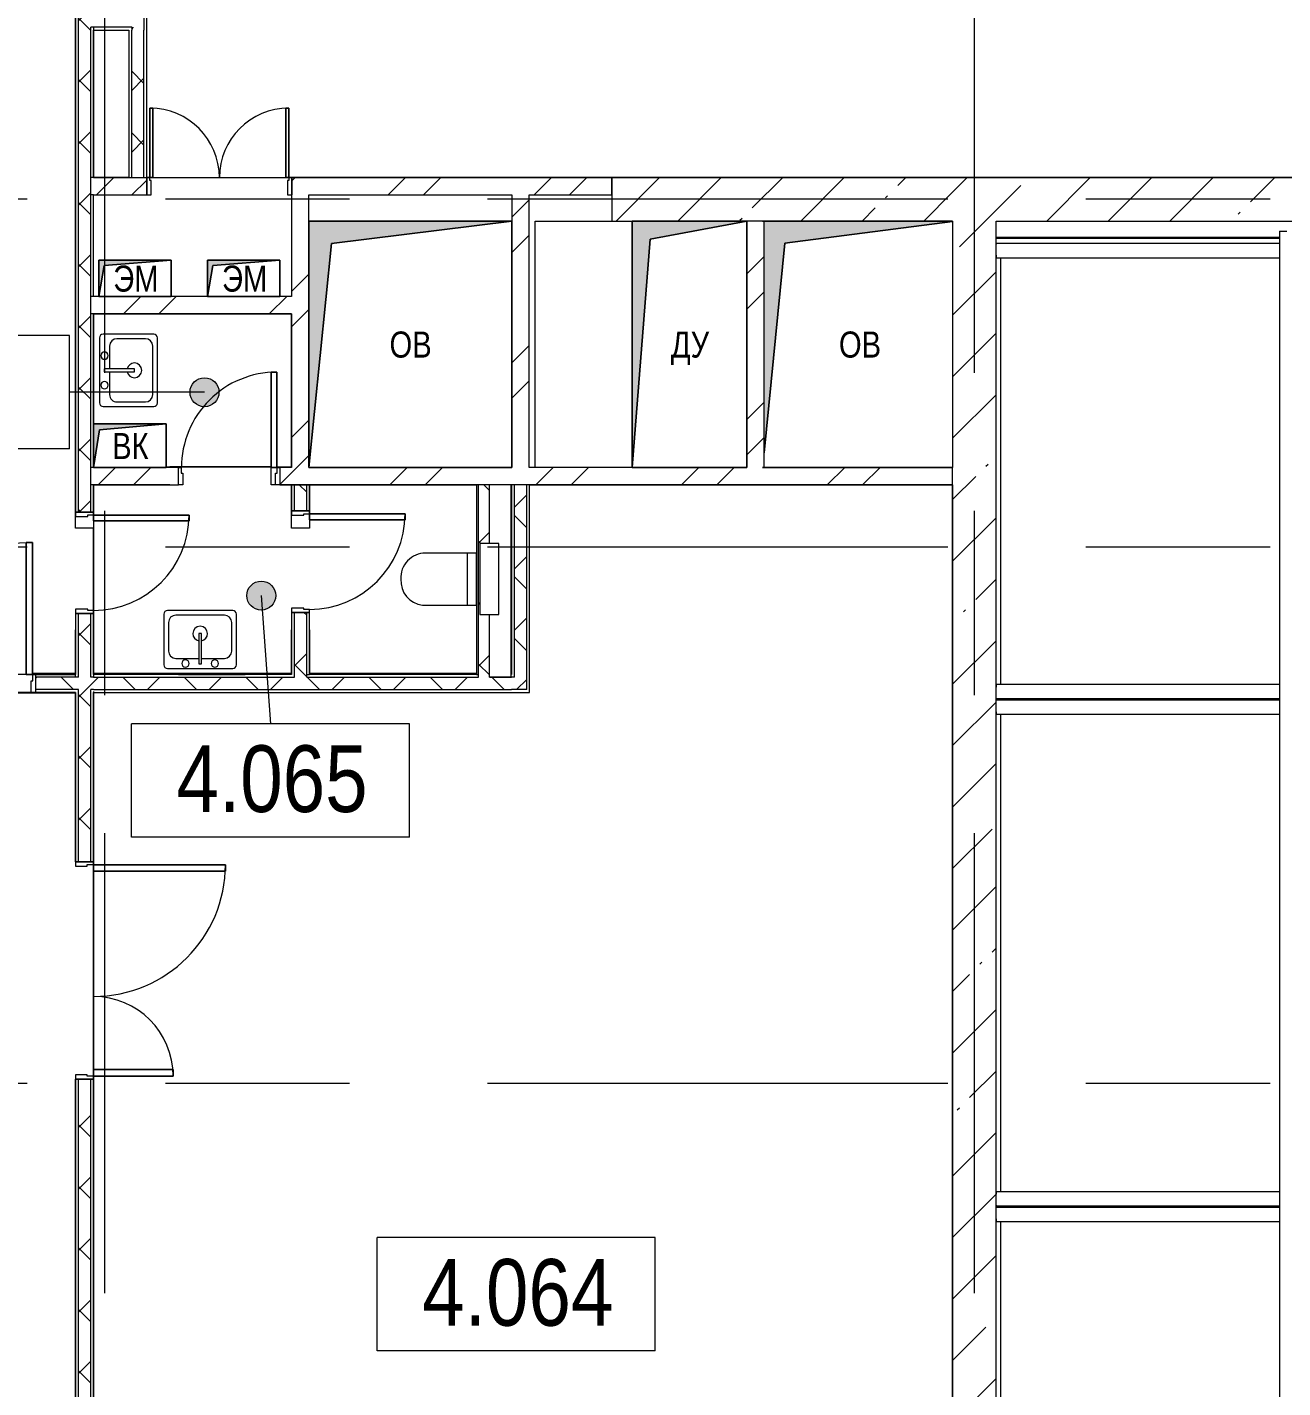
# Model space of a CAD drawing. Header units: millimetres. Extents: x 48966 to 294585, y -43515 to 30344.
# Drawn here: x 65399 to 74059, y 317 to 9705 of the extents above; entities that cross this region are included whole.
import ezdxf

# ---------------------------------------------------------------- set-up
doc = ezdxf.new("R2010")
doc.units = ezdxf.units.MM
doc.linetypes.add('Осевые', pattern=[6350, 1270, -952.5, 3175, -952.5])
for name, color, linetype, lineweight in [('Двери', 7, 'Continuous', 9), ('Каркас несущий', 7, 'Continuous', 9), ('Каркас_Импост', 7, 'Continuous', 9), ('Марки помещений', 7, 'Continuous', 9), ('Обобщенные модели', 7, 'Continuous', 9), ('Общие ребра', 7, 'Continuous', 9), ('Ограждение', 7, 'Continuous', 9), ('Оси-2', 7, 'Осевые', 9), ('Панель', 7, 'Continuous', 9), ('Перекрытия', 7, 'Continuous', 9), ('Поручни', 7, 'Continuous', 9), ('Сантехнические приборы', 7, 'Continuous', 9), ('Стены-1', 7, 'Continuous', 18), ('Типовые аннотации', 7, 'Continuous', 9), ('Штриховка разреза-1', 7, 'Continuous', 9), ('Элементы узлов', 7, 'Continuous', 9)]:
    doc.layers.add(name, color=color, linetype=linetype, lineweight=lineweight)
doc.layers.add('Обобщенные модели-2', color=7, linetype='Continuous', lineweight=9, true_color=0xffbc79)
doc.styles.add('Arial', font='Arial.ttf', dxfattribs={"width": 0.8, "height": 180})
doc.styles.add('Arial Narrow_1', font='Arial Narrow.ttf', dxfattribs={"height": 460})
pattern_1 = [(45, (0, 0), (-212.132, 212.132), []), (135, (0, 0), (-212.132, -212.132), [])]
pattern_2 = [(45, (0, 0), (-502.894, 502.894), []), (45, (0, 762), (-502.894, 502.894), [])]
pattern_3 = [(45, (0, 0), (-424.264, 424.264), [600, -100, 20, -100]), (45, (0, 424), (-424.264, 424.264), [])]

# ---------------------------------------------------------------- blocks, each defined once
blk = doc.blocks.new('Уголки стальные горячекатанные равнополочные ГОСТ 8509-93 - L100x8-568946-План 4-го этажа на отм_ _8_400')
at = {"layer": 'Каркас несущий'}
for p, q in [((72081.6, 8112.1), (72081.6, 8212.1)), ((74037.1, 8212.1), (72081.6, 8212.1)), ((72081.6, 8211), (72081.6, 8208.1)), ((72081.6, 8132.1), (72081.6, 8120.1)), ((72081.6, 8119), (72081.6, 8116.1)), ((74037.1, 8112.1), (72081.6, 8112.1))]:
    blk.add_line(p, q, dxfattribs=at)
blk = doc.blocks.new('Уголки стальные горячекатанные равнополочные ГОСТ 8509-93 - L100x8-568910-План 4-го этажа на отм_ _8_400')
at = {"layer": 'Каркас несущий'}
for p, q in [((72081.6, 5072.1), (72081.6, 5172.1)), ((72081.6, 5172.1), (74037.1, 5172.1)), ((72081.6, 5168.1), (72081.6, 5165.3)), ((72081.6, 5164.1), (72081.6, 5152.1)), ((72081.6, 5076.1), (72081.6, 5073.3)), ((72081.6, 5072.1), (74037.1, 5072.1))]:
    blk.add_line(p, q, dxfattribs=at)
blk = doc.blocks.new('Ограждение - Ограждение-571064-План 4-го этажа на отм_ _8_400')
at = {"layer": 'Поручни'}
for q in [(74087.1, 8297.1), (74037.1, -15662.9)]:
    blk.add_line((74037.1, 8297.1), q, dxfattribs=at)
blk = doc.blocks.new('Дверь - Полуторная_001 - ДВ20_21-15-6256128-План 4-го этажа на отм_ _8_400')
at = {"layer": 'Двери'}
for p, q in [((-729, -62.5), (-684, -62.5)), ((-729, -971.5), (-729, -62.5)), ((-684, -62.5), (-684, -971.5)), ((729, -62.5), (684, -62.5)), ((684, -62.5), (684, -611.5)), ((729, -611.5), (729, -62.5)), ((684, -611.5), (729, -611.5)), ((-684, -971.5), (-729, -971.5))]:
    blk.add_line(p, q, dxfattribs=at)
for centre, radius, start, end in [((-729, -62.5), 909, 270, 0), ((729, -62.5), 549, 180, 270)]:
    blk.add_arc(centre, radius, start, end, dxfattribs=at)
at = {"layer": 'Каркас_Импост'}
for p, q in [((-750, 62.5), (-720, 62.5)), ((-750, -62.5), (-750, 62.5)), ((-720, 62.5), (-720, -17.5)), ((720, 62.5), (750, 62.5)), ((720, -17.5), (720, 62.5)), ((750, 62.5), (750, -62.5)), ((-730, -62.5), (-750, -62.5)), ((-730, -17.5), (-730, -62.5)), ((-720, -17.5), (-730, -17.5)), ((730, -17.5), (720, -17.5)), ((730, -62.5), (730, -17.5)), ((750, -62.5), (730, -62.5))]:
    blk.add_line(p, q, dxfattribs=at)
at = {"layer": 'Панель'}
for p, q in [((-684, -62.5), (-729, -62.5)), ((-729, -62.5), (-729, -971.5)), ((-684, -971.5), (-684, -62.5)), ((684, -62.5), (729, -62.5)), ((684, -611.5), (684, -62.5)), ((729, -62.5), (729, -611.5)), ((729, -611.5), (684, -611.5)), ((-729, -971.5), (-684, -971.5))]:
    blk.add_line(p, q, dxfattribs=at)
blk = doc.blocks.new('Дверь - Полуторная_001 - ДВ3_21-15-6256085-План 4-го этажа на отм_ _8_400')
at = {"layer": 'Двери'}
for p, q in [((-684, 971.5), (-729, 971.5)), ((-729, 971.5), (-729, 62.5)), ((-684, 62.5), (-684, 971.5)), ((684, 62.5), (684, 611.5)), ((684, 611.5), (729, 611.5)), ((729, 611.5), (729, 62.5)), ((-729, 62.5), (-684, 62.5)), ((729, 62.5), (684, 62.5))]:
    blk.add_line(p, q, dxfattribs=at)
for centre, radius, start, end in [((-729, 62.5), 909, 360, 90), ((729, 62.5), 549, 90, 180)]:
    blk.add_arc(centre, radius, start, end, dxfattribs=at)
at = {"layer": 'Каркас_Импост'}
for p, q in [((-730, 62.5), (-750, 62.5)), ((-750, 62.5), (-750, -62.5)), ((-730, 17.5), (-730, 62.5)), ((-720, 17.5), (-730, 17.5)), ((-720, -62.5), (-720, 17.5)), ((730, 17.5), (720, 17.5)), ((720, 17.5), (720, -62.5)), ((750, 62.5), (730, 62.5)), ((730, 62.5), (730, 17.5)), ((750, -62.5), (750, 62.5)), ((-750, -62.5), (-720, -62.5)), ((720, -62.5), (750, -62.5))]:
    blk.add_line(p, q, dxfattribs=at)
at = {"layer": 'Панель'}
for p, q in [((-729, 971.5), (-684, 971.5)), ((-729, 62.5), (-729, 971.5)), ((-684, 971.5), (-684, 62.5)), ((684, 611.5), (684, 62.5)), ((729, 611.5), (684, 611.5)), ((729, 62.5), (729, 611.5)), ((-684, 62.5), (-729, 62.5)), ((684, 62.5), (729, 62.5))]:
    blk.add_line(p, q, dxfattribs=at)
blk = doc.blocks.new('Дверь - Двупольная_без ручек - ДТ1 21-10-6241480-План 4-го этажа на отм_ _8_400')
at = {"layer": 'Двери'}
for p, q in [((-459, 539), (-479, 539)), ((-479, 539), (-479, 60)), ((-459, 60), (-459, 539)), ((459, 60), (459, 539)), ((459, 539), (479, 539)), ((479, 539), (479, 60)), ((-479, 60), (-459, 60)), ((479, 60), (459, 60))]:
    blk.add_line(p, q, dxfattribs=at)
for centre, start, end in [((-479, 60), 360, 90), ((479, 60), 90, 180)]:
    blk.add_arc(centre, 479, start, end, dxfattribs=at)
at = {"layer": 'Каркас_Импост'}
for p, q in [((-480, 60), (-500, 60)), ((-500, 60), (-500, -60)), ((-480, 40), (-480, 60)), ((-470, 40), (-480, 40)), ((-470, -60), (-470, 40)), ((480, 40), (470, 40)), ((470, 40), (470, -60)), ((500, 60), (480, 60)), ((480, 60), (480, 40)), ((500, -60), (500, 60)), ((-500, -60), (-470, -60)), ((470, -60), (500, -60))]:
    blk.add_line(p, q, dxfattribs=at)
at = {"layer": 'Панель'}
for p, q in [((-479, 539), (-459, 539)), ((-479, 60), (-479, 539)), ((-459, 539), (-459, 60)), ((459, 539), (459, 60)), ((479, 539), (459, 539)), ((479, 60), (479, 539)), ((-459, 60), (-479, 60)), ((459, 60), (479, 60))]:
    blk.add_line(p, q, dxfattribs=at)
blk = doc.blocks.new('Дверь - Однопольная_002 - ДВ6_21х7-6269590-План 4-го этажа на отм_ _8_400')
at = {"layer": 'Двери'}
for p, q in [((-289, 720.5), (-329, 720.5)), ((-329, 720.5), (-329, 62.5)), ((-289, 62.5), (-289, 720.5)), ((-329, 62.5), (-289, 62.5))]:
    blk.add_line(p, q, dxfattribs=at)
blk.add_arc((-329, 62.5), 658, 360, 90, dxfattribs=at)
at = {"layer": 'Каркас_Импост'}
for p, q in [((-330, 62.5), (-350, 62.5)), ((-350, 62.5), (-350, -62.5)), ((-330, 22.5), (-330, 62.5)), ((-320, 22.5), (-330, 22.5)), ((-320, -62.5), (-320, 22.5)), ((330, 22.5), (320, 22.5)), ((320, 22.5), (320, -62.5)), ((350, 62.5), (330, 62.5)), ((330, 62.5), (330, 22.5)), ((350, -62.5), (350, 62.5)), ((-350, -62.5), (-320, -62.5)), ((320, -62.5), (350, -62.5))]:
    blk.add_line(p, q, dxfattribs=at)
at = {"layer": 'Панель'}
for p, q in [((-329, 720.5), (-289, 720.5)), ((-329, 62.5), (-329, 720.5)), ((-289, 720.5), (-289, 62.5)), ((-289, 62.5), (-329, 62.5))]:
    blk.add_line(p, q, dxfattribs=at)
blk = doc.blocks.new('Дверь - Однопольная - ДВ4_21х7-6240657-План 4-го этажа на отм_ _8_400')
at = {"layer": 'Двери'}
for p, q in [((-289, 720.5), (-329, 720.5)), ((-329, 720.5), (-329, 62.5)), ((-289, 62.5), (-289, 720.5)), ((-329, 62.5), (-289, 62.5))]:
    blk.add_line(p, q, dxfattribs=at)
blk.add_arc((-329, 62.5), 658, 360, 90, dxfattribs=at)
at = {"layer": 'Каркас_Импост'}
for p, q in [((-330, 62.5), (-350, 62.5)), ((-350, 62.5), (-350, -62.5)), ((-330, 22.5), (-330, 62.5)), ((-320, 22.5), (-330, 22.5)), ((-320, -62.5), (-320, 22.5)), ((330, 22.5), (320, 22.5)), ((320, 22.5), (320, -62.5)), ((350, 62.5), (330, 62.5)), ((330, 62.5), (330, 22.5)), ((350, -62.5), (350, 62.5)), ((-350, -62.5), (-320, -62.5)), ((320, -62.5), (350, -62.5))]:
    blk.add_line(p, q, dxfattribs=at)
at = {"layer": 'Панель'}
for p, q in [((-329, 720.5), (-289, 720.5)), ((-329, 62.5), (-329, 720.5)), ((-289, 720.5), (-289, 62.5)), ((-289, 62.5), (-329, 62.5))]:
    blk.add_line(p, q, dxfattribs=at)
blk = doc.blocks.new('Дверь - Однопольная_002 - ДВ6__21х7-6269655-План 4-го этажа на отм_ _8_400')
at = {"layer": 'Двери'}
for p, q in [((-329, -60), (-289, -60)), ((-329, -718), (-329, -60)), ((-289, -60), (-289, -718)), ((-289, -718), (-329, -718))]:
    blk.add_line(p, q, dxfattribs=at)
blk.add_arc((-329, -60), 658, 270, 0, dxfattribs=at)
at = {"layer": 'Каркас_Импост'}
for p, q in [((-350, 60), (-320, 60)), ((-350, -60), (-350, 60)), ((-320, 60), (-320, -20)), ((320, 60), (350, 60)), ((320, -20), (320, 60)), ((350, 60), (350, -60)), ((-330, -60), (-350, -60)), ((-330, -20), (-330, -60)), ((-320, -20), (-330, -20)), ((330, -20), (320, -20)), ((330, -60), (330, -20)), ((350, -60), (330, -60))]:
    blk.add_line(p, q, dxfattribs=at)
at = {"layer": 'Панель'}
for p, q in [((-289, -60), (-329, -60)), ((-329, -60), (-329, -718)), ((-289, -718), (-289, -60)), ((-329, -718), (-289, -718))]:
    blk.add_line(p, q, dxfattribs=at)
blk = doc.blocks.new('170_ОтверстиеПрямоугольноеВертикальное - 170_ОтверстиеПрямоугольноеВертикальное-5689060-План 4-го этажа на отм_ _8_400')
at = {"layer": 'Обобщенные модели'}
for p, q in [((-700, -850), (-700, 850)), ((-700, 850), (700, 850)), ((700, 850), (700, -850)), ((700, -850), (-700, -850))]:
    blk.add_line(p, q, dxfattribs=at)
blk = doc.blocks.new('170_ОтверстиеПрямоугольноеВертикальное - 170_ОтверстиеПрямоугольноеВертикальное-5689062-План 4-го этажа на отм_ _8_400')
at = {"layer": 'Обобщенные модели'}
for p, q in [((-395, -850), (-395, 850)), ((-395, 850), (395, 850)), ((395, 850), (395, -850)), ((395, -850), (-395, -850))]:
    blk.add_line(p, q, dxfattribs=at)
blk = doc.blocks.new('170_ОтверстиеПрямоугольноеВертикальное - 170_ОтверстиеПрямоугольноеВертикальное-5689064-План 4-го этажа на отм_ _8_400')
at = {"layer": 'Обобщенные модели'}
for p, q in [((-670, 850), (640, 850)), ((640, -850), (-670, -850))]:
    blk.add_line(p, q, dxfattribs=at)
blk = doc.blocks.new('170_ОтверстиеПрямоугольноеВертикальное - 170_ОтверстиеПрямоугольноеВертикальное-5689090-План 4-го этажа на отм_ _8_400')
at = {"layer": 'Обобщенные модели'}
for p, q in [((-250, -125), (-250, 125)), ((-250, 125), (250, 125)), ((250, 125), (250, -125)), ((250, -125), (-250, -125))]:
    blk.add_line(p, q, dxfattribs=at)
blk = doc.blocks.new('170_ОтверстиеПрямоугольноеВертикальное - 170_ОтверстиеПрямоугольноеВертикальное-5689092-План 4-го этажа на отм_ _8_400')
at = {"layer": 'Обобщенные модели'}
for p, q in [((-250, -150), (-250, 150)), ((-250, 150), (250, 150)), ((250, 150), (250, -150)), ((250, -150), (-250, -150))]:
    blk.add_line(p, q, dxfattribs=at)
blk = doc.blocks.new('Унитаз_встраиваемый - Обычный _ Vitra 748-4800 _каркасные_-4815711-План 4-го этажа на отм_ _8_400')
at = {"layer": 'Сантехнические приборы'}
for p, q in [((-180, 371.5), (-180, 0)), ((179.4, 0), (179.4, 351)), ((-180, 60), (179.4, 60)), ((245, -25), (-245, -25)), ((-245, -25), (-245, -155)), ((-180, 0), (179.4, 0)), ((245, -155), (245, -25)), ((-245, -155), (245, -155))]:
    blk.add_line(p, q, dxfattribs=at)
for centre, start, end in [((-11.8, 351), 86.33454, 173.05975), ((9.9, 351), 360, 93.66546)]:
    blk.add_arc(centre, 169.5, start, end, dxfattribs=at)
blk = doc.blocks.new('Раковина-Одиночная-2D - 500 x 400 мм-5253378-План 4-го этажа на отм_ _8_400')
at = {"layer": 'Сантехнические приборы'}
for p, q in [((81.7, 477.1), (81.7, 127.9)), ((81.7, 477.1), (81.7, 127.9)), ((556.3, 502.5), (107.1, 502.5)), ((556.3, 502.5), (107.1, 502.5)), ((499.1, 470.8), (164.2, 470.8)), ((581.7, 127.9), (581.7, 477.1)), ((581.7, 127.9), (581.7, 477.1)), ((113.4, 420), (113.4, 223.2)), ((549.9, 223.2), (549.9, 420)), ((341.2, 343.8), (322.2, 343.8)), ((322.2, 343.8), (322.2, 134.3)), ((341.2, 134.3), (341.2, 343.8)), ((107.1, 102.5), (556.3, 102.5)), ((107.1, 102.5), (556.3, 102.5)), ((164.2, 172.4), (322.2, 172.4)), ((322.2, 134.3), (341.2, 134.3)), ((341.2, 172.4), (499.1, 172.4)), ((181.8, 62.5), (641.8, 62.5))]:
    blk.add_line(p, q, dxfattribs=at)
for centre, radius, start, end in [((107.1, 477.1), 25.4, 90, 180), ((107.1, 477.1), 25.4, 90, 180), ((164.2, 420), 50.8, 90, 180), ((499.1, 420), 50.8, 360, 90), ((556.3, 477.1), 25.4, 360, 90), ((556.3, 477.1), 25.4, 360, 90), ((331.7, 343.8), 50.8, 360, 180), ((331.7, 343.8), 50.8, 180, 259.19308), ((331.7, 343.8), 50.8, 280.80692, 0), ((164.2, 223.2), 50.8, 180, 270), ((499.1, 223.2), 50.8, 270, 0), ((107.1, 127.9), 25.4, 180, 270), ((107.1, 127.9), 25.4, 180, 270), ((230.1, 137.5), 25.4, 360, 180), ((230.1, 137.5), 25.4, 180, 360), ((433.3, 137.5), 25.4, 360, 180), ((433.3, 137.5), 25.4, 180, 0), ((556.3, 127.9), 25.4, 270, 360), ((556.3, 127.9), 25.4, 270, 0)]:
    blk.add_arc(centre, radius, start, end, dxfattribs=at)
blk = doc.blocks.new('Марка помещения_Р - Марка помещения-4575829-План 4-го этажа на отм_ _8_400')
at = {"layer": 'Марки помещений'}
for p, q in [((-4.79375, -1.95625), (-4.79375, 1.95625)), ((4.79375, 1.95625), (-4.79375, 1.95625)), ((4.79375, -1.95625), (4.79375, 1.95625)), ((4.79375, -1.95625), (-4.79375, -1.95625))]:
    blk.add_line(p, q, dxfattribs=at)

msp = doc.modelspace()

# ---------------------------------------------------------------- hatches: boundary and pattern name
at = {"layer": 'Марки помещений'}
h = msp.add_hatch(color=256, dxfattribs=at)
edge = h.paths.add_edge_path(flags=0)
edge.add_arc((66621.5, 7186.1), 100, 0, 360)
h = msp.add_hatch(color=256, dxfattribs=at)
edge = h.paths.add_edge_path(flags=0)
edge.add_arc((67013.2, 5783), 100, 0, 360)
at = {"layer": 'Штриховка разреза-1'}
h = msp.add_hatch(dxfattribs=at)
h.set_pattern_fill('FP_5', color=256, style=0, pattern_type=2)
h.set_pattern_definition(pattern_1)
h.paths.add_polyline_path([(65751.6, -2424.4), (65836.6, -2424.4), (65836.6, 2447.1), (65751.6, 2447.1), (65751.6, 1751.1)], flags=0)
h.paths.add_polyline_path([(65836.6, 3947.1), (65836.6, 5659.6), (65751.6, 5659.6), (65751.6, 3947.1)], flags=0)
h.paths.add_polyline_path([(65751.6, 6359.6), (65836.6, 6359.6), (65836.6, 12137.1), (65751.6, 12137.1), (65751.6, 7367.5)], flags=0)
h.paths.add_polyline_path([(65751.6, 13637.1), (65836.6, 13637.1), (65836.6, 16712.1), (65751.6, 16712.1), (65751.6, 15230.5)], flags=0)
h = msp.add_hatch(dxfattribs=at)
h.set_pattern_fill('FP_5', color=256, style=0, pattern_type=2)
h.set_pattern_definition(pattern_1)
h.paths.add_polyline_path([(66204.1, 8667.1), (66204.1, 9704.6), (66119.1, 9704.6), (66119.1, 8667.1)], flags=0)
h = msp.add_hatch(dxfattribs=at)
h.set_pattern_fill('FP_2', color=256, style=0, pattern_type=2)
h.set_pattern_definition(pattern_2)
h.paths.add_polyline_path([(69431.6, 8547.1), (69431.6, 8667.1), (67224.1, 8667.1), (67224.1, 8547.1), (68861.6, 8547.1)], flags=0)
h.paths.add_polyline_path([(66224.1, 8547.1), (66224.1, 8667.1), (65836.6, 8667.1), (65836.6, 8547.1), (66097, 8547.1)], flags=0)
h = msp.add_hatch(dxfattribs=at)
h.set_pattern_fill('FP_4', color=256, style=0, pattern_type=2)
h.set_pattern_definition(pattern_3)
h.paths.add_polyline_path([(70958.6, 8367.1), (71781.6, 8367.1), (71781.6, 8667.1), (69431.6, 8667.1), (69431.6, 8367.1), (70481.6, 8367.1)], flags=0)
h = msp.add_hatch(dxfattribs=at)
h.set_pattern_fill('FP_4', color=256, style=0, pattern_type=2)
h.set_pattern_definition(pattern_3)
h.paths.add_polyline_path([(71781.6, -19932.9), (72081.6, -19932.9), (72081.6, -19332.9), (71781.6, -19332.9), (71781.6, -19930.9)], flags=0)
h.paths.add_polyline_path([(71781.6, -18332.9), (72081.6, -18332.9), (72081.6, 8667.1), (71781.6, 8667.1), (71781.6, -16221.4)], flags=0)
h = msp.add_hatch(dxfattribs=at)
h.set_pattern_fill('FP_4', color=256, style=0, pattern_type=2)
h.set_pattern_definition(pattern_3)
h.paths.add_polyline_path([(91931.6, 8367.1), (91931.6, 8667.1), (72081.6, 8667.1), (72081.6, 8367.1), (82006.6, 8367.1)], flags=0)
h = msp.add_hatch(dxfattribs=at)
h.set_pattern_fill('FP_2', color=256, style=0, pattern_type=2)
h.set_pattern_definition(pattern_2)
h.paths.add_polyline_path([(67221.6, 6667.1), (67341.6, 6667.1), (67341.6, 8547.1), (67221.6, 8547.1), (67221.6, 7367.5)], flags=0)
h = msp.add_hatch(dxfattribs=at)
h.set_pattern_fill('FP_2', color=256, style=0, pattern_type=2)
h.set_pattern_definition(pattern_2)
h.paths.add_polyline_path([(68861.6, 6667.1), (68861.6, 8547.1), (68741.6, 8547.1), (68741.6, 6667.1)], flags=0)
h = msp.add_hatch(dxfattribs=at)
h.set_pattern_fill('FP_2', color=256, style=0, pattern_type=2)
h.set_pattern_definition(pattern_2)
h.paths.add_polyline_path([(70481.6, 6667.1), (70481.6, 8367.1), (70361.6, 8367.1), (70361.6, 6667.1)], flags=0)
h = msp.add_hatch(dxfattribs=at)
h.set_pattern_fill('FP_2', color=256, style=0, pattern_type=2)
h.set_pattern_definition(pattern_2)
h.paths.add_polyline_path([(67221.6, 7727.1), (67221.6, 7847.1), (65836.6, 7847.1), (65836.6, 7727.1), (66097, 7727.1)], flags=0)
h = msp.add_hatch(dxfattribs=at)
h.set_pattern_fill('FP_2', color=256, style=0, pattern_type=2)
h.set_pattern_definition(pattern_2)
h.paths.add_polyline_path([(71781.6, 6547.1), (71781.6, 6667.1), (67141.6, 6667.1), (67141.6, 6547.1), (70958.6, 6547.1)], flags=0)
h.paths.add_polyline_path([(66441.6, 6547.1), (66441.6, 6667.1), (65836.6, 6667.1), (65836.6, 6547.1), (66097, 6547.1)], flags=0)
h = msp.add_hatch(dxfattribs=at)
h.set_pattern_fill('FP_5', color=256, style=0, pattern_type=2)
h.set_pattern_definition(pattern_1)
h.paths.add_polyline_path([(67326.6, 5219.6), (67326.6, 5667.1), (67241.6, 5667.1), (67241.6, 5219.6)], flags=0)
h.paths.add_polyline_path([(67326.6, 6367.1), (67326.6, 6547.1), (67241.6, 6547.1), (67241.6, 6367.1)], flags=0)
h = msp.add_hatch(dxfattribs=at)
h.set_pattern_fill('FP_5', color=256, style=0, pattern_type=2)
h.set_pattern_definition(pattern_1)
h.paths.add_polyline_path([(68511.6, 5219.6), (68586.6, 5219.6), (68586.6, 5652.1), (68521.6, 5652.1), (68521.6, 6142.1), (68586.6, 6142.1), (68586.6, 6547.1), (68511.6, 6547.1), (68511.6, 5239.6)], flags=0)
h = msp.add_hatch(dxfattribs=at)
h.set_pattern_fill('FP_5', color=256, style=0, pattern_type=2)
h.set_pattern_definition(pattern_1)
h.paths.add_polyline_path([(68844.1, 5134.6), (68844.1, 6547.1), (68759.1, 6547.1), (68759.1, 5134.6)], flags=0)
h = msp.add_hatch(dxfattribs=at)
h.set_pattern_fill('FP_5', color=256, style=0, pattern_type=2)
h.set_pattern_definition(pattern_1)
h.paths.add_polyline_path([(65751.6, 5134.6), (65751.6, 5219.6), (65456.6, 5219.6), (65456.6, 5134.6), (65731.6, 5134.6)], flags=0)
h.paths.add_polyline_path([(63731.6, 5134.6), (63956.6, 5134.6), (63956.6, 5219.6), (63711.6, 5219.6), (63711.6, 5134.6)], flags=0)
h = msp.add_hatch(dxfattribs=at)
h.set_pattern_fill('FP_5', color=256, style=0, pattern_type=2)
h.set_pattern_definition(pattern_1)
h.paths.add_polyline_path([(68739.1, 5134.6), (68759.1, 5134.6), (68759.1, 5219.6), (65836.6, 5219.6), (65836.6, 5134.6), (67717.5, 5134.6)], flags=0)
at = {"layer": 'Элементы узлов'}
for points in [[(67341.6, 6667.1), (67496.6, 8212.1), (68741.6, 8367.1), (67341.6, 8367.1), (67341.6, 7367.5)], [(69571.6, 6667.1), (69696.1, 8242.6), (70361.6, 8367.1), (69571.6, 8367.1)], [(70481.6, 6769), (70623.6, 8215.1), (71781.6, 8363.3), (71781.6, 8367.1), (70481.6, 8367.1), (70481.6, 8357.1)], [(65891.6, 7847.1), (65929.1, 8059.6), (66391.6, 8097.1), (65891.6, 8097.1)], [(66641.6, 7847.1), (66679.1, 8059.6), (67141.6, 8097.1), (66641.6, 8097.1)], [(65856.6, 6667.1), (65896.6, 6927.1), (66356.6, 6967.1), (65856.6, 6967.1)]]:
    msp.add_hatch(color=256, dxfattribs=at).paths.add_polyline_path(points, flags=0)

# ---------------------------------------------------------------- linework, layer by layer
at = {"layer": 'Марки помещений'}
for p, q in [((66621.5, 7186.1), (65690.8, 7186.1)), ((67013.2, 5783), (67076.2, 4899.1))]:
    msp.add_line(p, q, dxfattribs=at)
for centre in [(66621.5, 7186.1), (67013.2, 5783)]:
    msp.add_circle(centre, 100, dxfattribs=at)
at = {"layer": 'Обобщенные модели-2'}
for p, q in [((68701.6, 8367.1), (67341.6, 8367.1)), ((67341.6, 8367.1), (67341.6, 6667.1)), ((70321.6, 8367.1), (69571.6, 8367.1)), ((69571.6, 8367.1), (69571.6, 6667.1)), ((71781.6, 8367.1), (70521.6, 8367.1)), ((66391.6, 8097.1), (65891.6, 8097.1)), ((65891.6, 8097.1), (65891.6, 7847.1)), ((66391.6, 7847.1), (66391.6, 8097.1)), ((67141.6, 8097.1), (66641.6, 8097.1)), ((66641.6, 8097.1), (66641.6, 7847.1)), ((67141.6, 7847.1), (67141.6, 8097.1)), ((65891.6, 7847.1), (66391.6, 7847.1)), ((66641.6, 7847.1), (67141.6, 7847.1)), ((66351.6, 6967.1), (65856.6, 6967.1)), ((65856.6, 6967.1), (65856.6, 6667.1)), ((65856.6, 6667.1), (66351.6, 6667.1)), ((67341.6, 6667.1), (68701.6, 6667.1)), ((69571.6, 6667.1), (70321.6, 6667.1)), ((70521.6, 6667.1), (71781.6, 6667.1))]:
    msp.add_line(p, q, dxfattribs=at)
at = {"layer": 'Общие ребра'}
for p, q in [((65731.6, 12137.1), (65731.6, 6359.6)), ((65751.6, 6359.6), (65751.6, 12137.1)), ((66204.1, 9789.6), (66204.1, 9704.6)), ((65836.6, 8667.1), (65836.6, 9704.6)), ((65856.6, 9704.6), (65836.6, 9704.6)), ((66119.1, 9704.6), (65856.6, 9704.6)), ((65856.6, 9704.6), (65856.6, 9684.6)), ((66119.1, 9704.6), (66119.1, 9684.6)), ((66119.1, 8667.1), (66119.1, 9684.6)), ((66204.1, 9704.6), (66204.1, 9684.6)), ((66204.1, 8667.1), (66204.1, 9684.6)), ((65836.6, 8547.1), (65836.6, 8667.1)), ((65856.6, 8667.1), (65836.6, 8667.1)), ((65836.6, 8547.1), (65836.6, 8667.1)), ((66099.1, 8667.1), (66119.1, 8667.1)), ((66119.1, 8667.1), (66204.1, 8667.1)), ((66204.1, 8667.1), (66224.1, 8667.1)), ((69431.6, 8667.1), (67224.1, 8667.1)), ((69431.6, 8547.1), (69431.6, 8667.1)), ((69431.6, 8667.1), (69431.6, 8547.1)), ((65836.6, 7847.1), (65836.6, 8547.1)), ((65856.6, 8547.1), (65836.6, 8547.1)), ((70481.6, 8367.1), (70361.6, 8367.1)), ((65836.6, 7727.1), (65836.6, 7847.1)), ((65856.6, 7847.1), (65836.6, 7847.1)), ((65836.6, 7727.1), (65836.6, 7847.1)), ((65836.6, 6667.1), (65836.6, 7727.1)), ((65856.6, 7727.1), (65836.6, 7727.1)), ((65836.6, 6547.1), (65836.6, 6667.1)), ((65856.6, 6667.1), (65836.6, 6667.1)), ((65836.6, 6547.1), (65836.6, 6667.1)), ((66441.6, 6667.1), (65856.6, 6667.1)), ((67221.6, 6667.1), (67141.6, 6667.1)), ((71781.6, 6547.1), (71781.6, 6667.1)), ((65836.6, 6359.6), (65836.6, 6547.1)), ((65856.6, 6547.1), (65836.6, 6547.1)), ((65856.6, 6547.1), (66441.6, 6547.1)), ((65856.6, 6359.6), (65856.6, 6542.1)), ((67141.6, 6547.1), (67221.6, 6547.1)), ((67221.6, 6542.1), (67221.6, 6367.1)), ((67241.6, 6367.1), (67241.6, 6547.1)), ((67326.6, 6367.1), (67326.6, 6547.1)), ((67346.6, 6367.1), (67346.6, 6542.1)), ((68511.6, 6547.1), (68496.6, 6547.1)), ((68511.6, 5239.6), (68511.6, 6547.1)), ((68586.6, 6547.1), (68511.6, 6547.1)), ((68736.6, 6547.1), (68586.6, 6547.1)), ((68586.6, 6142.1), (68586.6, 6547.1)), ((68759.1, 6547.1), (68739.1, 6547.1)), ((68759.1, 5219.6), (68759.1, 6547.1)), ((68844.1, 6547.1), (68759.1, 6547.1)), ((68864.1, 6547.1), (68844.1, 6547.1)), ((68844.1, 5134.6), (68844.1, 6547.1)), ((65731.6, 5659.6), (65731.6, 5241.7)), ((65751.6, 5219.6), (65751.6, 5659.6)), ((65836.6, 5219.6), (65836.6, 5659.6)), ((65856.6, 5239.6), (65856.6, 5659.6)), ((67221.6, 5667.1), (67221.6, 5241.6)), ((67241.6, 5239.6), (67241.6, 5667.1)), ((67326.6, 5239.6), (67326.6, 5667.1)), ((67346.6, 5239.6), (67346.6, 5667.1)), ((68586.6, 5239.6), (68586.6, 5652.1)), ((65731.6, 5219.6), (65456.6, 5219.6)), ((65731.6, 5219.6), (65731.6, 5239.6)), ((65751.6, 5219.6), (65731.6, 5219.6)), ((65856.6, 5219.6), (65836.6, 5219.6)), ((65856.6, 5239.6), (65856.6, 5219.6)), ((65856.6, 5219.6), (67241.6, 5219.6)), ((67241.6, 5219.6), (67241.6, 5239.6)), ((67326.6, 5239.6), (67346.6, 5239.6)), ((67326.6, 5219.6), (67326.6, 5239.6)), ((67326.6, 5219.6), (68511.6, 5219.6)), ((68496.6, 5239.6), (68511.6, 5239.6)), ((68511.6, 5219.6), (68511.6, 5239.6)), ((68586.6, 5219.6), (68586.6, 5239.6)), ((68586.6, 5219.6), (68736.6, 5219.6)), ((68736.6, 5219.6), (68586.6, 5219.6)), ((68736.6, 5219.6), (68736.6, 5239.6)), ((68736.6, 5219.6), (68739.1, 5219.6)), ((68759.1, 5219.6), (68739.1, 5219.6)), ((65731.6, 5134.6), (65456.6, 5134.6)), ((65751.6, 5134.6), (65731.6, 5134.6)), ((65731.6, 5114.6), (65731.6, 3947.1)), ((65751.6, 3947.1), (65751.6, 5134.6)), ((65836.6, 3947.1), (65836.6, 5134.6)), ((65856.6, 5134.6), (65836.6, 5134.6)), ((65856.6, 5134.6), (68739.1, 5134.6)), ((65856.6, 3947.1), (65856.6, 5112.6)), ((68759.1, 5134.6), (68739.1, 5134.6)), ((68844.1, 5134.6), (68759.1, 5134.6)), ((65731.6, 2447.1), (65731.6, -2444.4)), ((65751.6, -2424.4), (65751.6, 2447.1)), ((65836.6, -2339.4), (65836.6, 2447.1)), ((65856.6, -2319.4), (65856.6, 2447.1))]:
    msp.add_line(p, q, dxfattribs=at)
at = {"layer": 'Оси-2'}
for p, q in [((65931.6, 25417.1), (65931.6, -41737.8)), ((71931.6, 25417.1), (71931.6, -41737.8)), ((150171.6, 8517.1), (50565.6, 8517.1)), ((150171.6, 6117.1), (50565.6, 6117.1)), ((150171.6, 2417.1), (50565.6, 2417.1))]:
    msp.add_line(p, q, dxfattribs=at)
at = {"layer": 'Перекрытия'}
for p, q in [((65731.6, 6247.1), (65731.6, 10207.1)), ((65856.6, 9704.6), (65856.6, 8667.1)), ((65856.6, 8667.1), (91781.6, 8667.1)), ((67341.6, 6667.1), (67341.6, 8367.1)), ((67341.6, 8367.1), (68701.6, 8367.1)), ((68901.6, 6667.1), (68901.6, 8367.1)), ((68901.6, 8367.1), (70321.6, 8367.1)), ((70521.6, 8367.1), (71781.6, 8367.1)), ((65891.6, 7847.1), (65891.6, 8097.1)), ((65891.6, 8097.1), (66391.6, 8097.1)), ((66391.6, 8097.1), (66391.6, 7847.1)), ((66641.6, 7847.1), (66641.6, 8097.1)), ((66641.6, 8097.1), (67141.6, 8097.1)), ((67141.6, 8097.1), (67141.6, 7847.1)), ((74037.1, 8112.1), (72111.6, 8112.1)), ((72111.6, 8112.1), (72111.6, 5172.1)), ((66391.6, 7847.1), (65891.6, 7847.1)), ((67141.6, 7847.1), (66641.6, 7847.1)), ((65856.6, 7727.1), (65856.6, 6967.1)), ((67221.6, 7727.1), (65856.6, 7727.1)), ((67221.6, 6672.1), (67221.6, 7727.1)), ((65856.6, 6967.1), (66351.6, 6967.1)), ((65856.6, 6967.1), (66356.6, 6967.1)), ((66356.6, 6967.1), (66356.6, 6672.1)), ((66351.6, 6667.1), (65851.6, 6667.1)), ((66356.6, 6672.1), (67080.6, 6672.1)), ((67080.6, 6672.1), (66381.6, 6672.1)), ((66381.6, 6672.1), (66381.6, 6667.1)), ((67081.6, 6547.1), (67081.6, 6667.1)), ((67120.6, 6672.1), (67221.6, 6672.1)), ((68701.6, 6667.1), (67341.6, 6667.1)), ((70321.6, 6667.1), (68901.6, 6667.1)), ((71781.6, 6667.1), (70521.6, 6667.1)), ((66381.6, 6547.1), (65856.6, 6547.1)), ((65856.6, 6547.1), (65856.6, 5247.1)), ((67221.6, 6547.1), (67081.6, 6547.1)), ((67221.6, 6247.1), (67221.6, 6547.1)), ((68736.6, 6547.1), (67346.6, 6547.1)), ((67346.6, 6547.1), (67346.6, 6247.1)), ((68736.6, 5247.1), (68736.6, 6547.1)), ((71781.6, 6547.1), (68861.6, 6547.1)), ((71781.6, -2319.4), (71781.6, 6547.1)), ((65856.6, 6247.1), (65731.6, 6247.1)), ((65856.6, 5547.1), (65856.6, 6247.1)), ((67346.6, 6247.1), (67221.6, 6247.1)), ((65731.6, 5247.1), (65731.6, 5547.1)), ((67221.6, 5247.1), (67221.6, 5547.1)), ((67346.6, 5547.1), (67346.6, 5247.1)), ((65451.6, 5239.6), (63951.6, 5239.6)), ((65435.6, 5247.1), (65731.6, 5247.1)), ((65856.6, 5247.1), (67221.6, 5247.1)), ((67346.6, 5247.1), (68496.6, 5247.1)), ((72111.6, 5172.1), (74037.1, 5172.1)), ((65731.6, 5114.6), (65451.6, 5114.6)), ((65731.6, 3947.1), (65731.6, 5114.6)), ((65856.6, 5121), (65856.6, -2319.4)), ((74037.1, 4962.1), (72111.6, 4962.1)), ((72111.6, 4962.1), (72111.6, 1672.1)), ((65856.6, 3947.1), (65731.6, 3947.1)), ((65856.6, 2447.1), (65856.6, 3947.1)), ((65731.6, -2444.4), (65731.6, 2447.1)), ((65731.6, 2447.1), (65856.6, 2447.1)), ((72111.6, 1672.1), (74037.1, 1672.1)), ((74037.1, 1462.1), (72111.6, 1462.1)), ((72111.6, 1462.1), (72111.6, -1827.9))]:
    msp.add_line(p, q, dxfattribs=at)
at = {"layer": 'Стены-1'}
for p, q in [((66224.1, 9684.6), (66224.1, 9789.6)), ((65856.6, 8667.1), (65856.6, 9684.6)), ((65856.6, 9684.6), (66099.1, 9684.6)), ((66099.1, 9684.6), (66099.1, 8667.1)), ((66224.1, 8667.1), (66224.1, 9684.6)), ((66099.1, 8667.1), (65856.6, 8667.1)), ((66224.1, 8547.1), (66224.1, 8667.1)), ((67224.1, 8667.1), (67224.1, 8547.1)), ((71781.6, 8667.1), (69431.6, 8667.1)), ((72081.6, 8667.1), (71781.6, 8667.1)), ((91781.6, 8667.1), (72081.6, 8667.1)), ((65856.6, 7847.1), (65856.6, 8547.1)), ((65856.6, 8547.1), (66224.1, 8547.1)), ((67224.1, 8547.1), (67221.6, 8547.1)), ((67221.6, 8547.1), (67221.6, 7847.1)), ((67341.6, 6667.1), (67341.6, 8547.1)), ((67341.6, 8547.1), (68741.6, 8547.1)), ((68741.6, 8547.1), (68741.6, 6667.1)), ((68861.6, 6667.1), (68861.6, 8547.1)), ((68861.6, 8547.1), (69431.6, 8547.1)), ((69431.6, 8547.1), (69431.6, 8367.1)), ((69431.6, 8367.1), (70361.6, 8367.1)), ((70361.6, 8367.1), (70361.6, 6667.1)), ((70481.6, 6667.1), (70481.6, 8367.1)), ((70481.6, 8367.1), (71781.6, 8367.1)), ((71781.6, 8367.1), (71781.6, 6667.1)), ((72081.6, -15732.9), (72081.6, 8367.1)), ((72081.6, 8367.1), (91931.6, 8367.1)), ((74037.1, 8253.1), (72081.6, 8253.1)), ((72081.6, 8253.1), (72081.6, 8248.1)), ((72081.6, 8248.1), (74037.1, 8248.1)), ((67221.6, 7847.1), (65856.6, 7847.1)), ((65856.6, 6667.1), (65856.6, 7727.1)), ((65856.6, 7727.1), (67221.6, 7727.1)), ((67221.6, 7727.1), (67221.6, 6667.1)), ((66441.6, 6547.1), (66441.6, 6667.1)), ((67141.6, 6667.1), (67141.6, 6547.1)), ((68741.6, 6667.1), (67341.6, 6667.1)), ((70361.6, 6667.1), (68861.6, 6667.1)), ((71781.6, 6667.1), (70481.6, 6667.1)), ((65856.6, 6542.1), (65856.6, 6547.1)), ((67221.6, 6547.1), (68496.6, 6547.1)), ((67221.6, 6547.1), (67221.6, 6542.1)), ((67346.6, 6547.1), (67221.6, 6547.1)), ((67346.6, 6542.1), (67346.6, 6547.1)), ((68496.6, 6547.1), (68496.6, 5239.6)), ((68736.6, 6547.1), (68739.1, 6547.1)), ((68736.6, 5239.6), (68736.6, 6547.1)), ((68739.1, 6547.1), (68739.1, 5239.6)), ((68864.1, 6547.1), (71781.6, 6547.1)), ((68864.1, 5114.6), (68864.1, 6547.1)), ((71781.6, 6547.1), (71781.6, -2319.4)), ((65731.6, 6359.6), (65856.6, 6359.6)), ((67221.6, 6367.1), (67346.6, 6367.1)), ((65856.6, 5659.6), (65731.6, 5659.6)), ((67346.6, 5667.1), (67221.6, 5667.1)), ((65729.6, 5241.7), (65435.6, 5241.7)), ((65435.6, 5239.7), (65731.6, 5239.7)), ((65731.6, 5239.6), (65456.6, 5239.6)), ((65456.6, 5239.6), (65456.6, 5114.6)), ((65731.6, 5241.7), (65731.6, 5239.6)), ((65731.6, 5239.7), (65731.6, 5241.7)), ((67221.6, 5239.6), (65856.6, 5239.6)), ((67221.6, 5241.6), (67221.6, 5239.6)), ((68496.6, 5239.6), (67346.6, 5239.6)), ((68739.1, 5239.6), (68736.6, 5239.6)), ((65729.6, 5114.6), (63733.6, 5114.6)), ((63733.6, 5112.6), (65729.6, 5112.6)), ((65456.6, 5114.6), (65731.6, 5114.6)), ((65856.6, 5112.6), (65856.6, 5114.6)), ((65856.6, 5114.6), (68739.1, 5114.6)), ((68739.1, 5114.6), (68844.1, 5114.6)), ((68844.1, 5114.6), (68864.1, 5114.6)), ((65731.6, 3947.1), (65856.6, 3947.1)), ((65856.6, 2447.1), (65731.6, 2447.1))]:
    msp.add_line(p, q, dxfattribs=at)
at = {"layer": 'Элементы узлов'}
for p, q in [((68741.6, 8367.1), (67341.6, 8367.1)), ((67341.6, 8367.1), (67341.6, 6667.1)), ((68741.6, 8367.1), (67496.6, 8212.1)), ((67496.6, 8212.1), (68741.6, 8367.1)), ((68741.6, 6667.1), (68741.6, 8367.1)), ((70361.6, 8367.1), (69571.6, 8367.1)), ((69571.6, 8367.1), (69571.6, 6667.1)), ((70361.6, 8367.1), (69696.1, 8242.6)), ((69696.1, 8242.6), (70361.6, 8367.1)), ((70361.6, 6667.1), (70361.6, 8367.1)), ((71781.6, 8367.1), (70471.6, 8367.1)), ((71781.6, 8363.3), (70623.6, 8215.1)), ((70623.6, 8215.1), (71781.6, 8363.3)), ((67496.6, 8212.1), (67341.6, 6667.1)), ((67341.6, 6667.1), (67496.6, 8212.1)), ((69696.1, 8242.6), (69571.6, 6667.1)), ((69571.6, 6667.1), (69696.1, 8242.6)), ((70623.6, 8215.1), (70481.6, 6769)), ((70481.6, 6769), (70623.6, 8215.1)), ((66391.6, 8097.1), (65891.6, 8097.1)), ((65891.6, 8097.1), (65891.6, 7847.1)), ((66391.6, 8097.1), (65929.1, 8059.6)), ((65929.1, 8059.6), (66391.6, 8097.1)), ((66391.6, 7847.1), (66391.6, 8097.1)), ((67141.6, 8097.1), (66641.6, 8097.1)), ((66641.6, 8097.1), (66641.6, 7847.1)), ((67141.6, 8097.1), (66679.1, 8059.6)), ((66679.1, 8059.6), (67141.6, 8097.1)), ((67141.6, 7847.1), (67141.6, 8097.1)), ((65929.1, 8059.6), (65891.6, 7847.1)), ((65891.6, 7847.1), (65929.1, 8059.6)), ((66679.1, 8059.6), (66641.6, 7847.1)), ((66641.6, 7847.1), (66679.1, 8059.6)), ((65891.6, 7847.1), (66391.6, 7847.1)), ((66641.6, 7847.1), (67141.6, 7847.1)), ((66356.6, 6967.1), (65856.6, 6967.1)), ((65856.6, 6967.1), (65856.6, 6667.1)), ((66356.6, 6967.1), (65896.6, 6927.1)), ((65896.6, 6927.1), (66356.6, 6967.1)), ((66356.6, 6667.1), (66356.6, 6967.1)), ((65896.6, 6927.1), (65856.6, 6667.1)), ((65856.6, 6667.1), (65896.6, 6927.1)), ((65856.6, 6667.1), (66356.6, 6667.1)), ((67341.6, 6667.1), (68741.6, 6667.1)), ((69571.6, 6667.1), (70361.6, 6667.1)), ((70471.6, 6667.1), (71781.6, 6667.1))]:
    msp.add_line(p, q, dxfattribs=at)

# ---------------------------------------------------------------- block references
at = {"layer": 'Двери'}
msp.add_blockref('Дверь - Двупольная_без ручек - ДТ1 21-10-6241480-План 4-го этажа на отм_ _8_400', (66724.1, 8607.1), dxfattribs=at)
for name, p, rotation in [('Дверь - Однопольная_002 - ДВ6__21х7-6269655-План 4-го этажа на отм_ _8_400', (66791.6, 6607.1), 180), ('Дверь - Однопольная - ДВ4_21х7-6240657-План 4-го этажа на отм_ _8_400', (65794.1, 6009.6), 269.9999999999998), ('Дверь - Однопольная_002 - ДВ6_21х7-6269590-План 4-го этажа на отм_ _8_400', (67284.1, 6017.1), 270), ('Дверь - Полуторная_001 - ДВ20_21-15-6256128-План 4-го этажа на отм_ _8_400', (64706.6, 5177.1), 180), ('Дверь - Полуторная_001 - ДВ3_21-15-6256085-План 4-го этажа на отм_ _8_400', (65794.1, 3197.1), 269.9999999999998)]:
    msp.add_blockref(name, p, dxfattribs=dict(at, rotation=rotation))
at = {"layer": 'Каркас несущий'}
for name, p in [('Уголки стальные горячекатанные равнополочные ГОСТ 8509-93 - L100x8-568946-План 4-го этажа на отм_ _8_400', (0, 0)), ('Уголки стальные горячекатанные равнополочные ГОСТ 8509-93 - L100x8-568910-План 4-го этажа на отм_ _8_400', (0, 0)), ('Уголки стальные горячекатанные равнополочные ГОСТ 8509-93 - L100x8-568946-План 4-го этажа на отм_ _8_400', (0, -3150)), ('Уголки стальные горячекатанные равнополочные ГОСТ 8509-93 - L100x8-568910-План 4-го этажа на отм_ _8_400', (0, -3500)), ('Уголки стальные горячекатанные равнополочные ГОСТ 8509-93 - L100x8-568946-План 4-го этажа на отм_ _8_400', (0, -6650))]:
    msp.add_blockref(name, p, dxfattribs=at)
at = {"layer": 'Марки помещений', "xscale": 199.9999999999999, "yscale": 199.9999999999999, "zscale": 199.9999999999999}
for p in [(64732, 7186.1), (67076.2, 4507.8), (68771.3, 963.4)]:
    msp.add_blockref('Марка помещения_Р - Марка помещения-4575829-План 4-го этажа на отм_ _8_400', p, dxfattribs=at)
at = {"layer": 'Ограждение'}
msp.add_blockref('Ограждение - Ограждение-571064-План 4-го этажа на отм_ _8_400', (0, 0), dxfattribs=at)
at = {"layer": 'Сантехнические приборы'}
for name, p, rotation in [('Раковина-Одиночная-2D - 500 x 400 мм-5253378-План 4-го этажа на отм_ _8_400', (65794.1, 7668.8), 269.9999999999998), ('Унитаз_встраиваемый - Обычный _ Vitra 748-4800 _каркасные_-4815711-План 4-го этажа на отм_ _8_400', (68496.6, 5897.1), 89.9999999999999)]:
    msp.add_blockref(name, p, dxfattribs=dict(at, rotation=rotation))
msp.add_blockref('Раковина-Одиночная-2D - 500 x 400 мм-5253378-План 4-го этажа на отм_ _8_400', (66259.8, 5177.1), dxfattribs=at)
at = {"layer": 'Элементы узлов'}
for name, p in [('170_ОтверстиеПрямоугольноеВертикальное - 170_ОтверстиеПрямоугольноеВертикальное-5689060-План 4-го этажа на отм_ _8_400', (68041.6, 7517.1)), ('170_ОтверстиеПрямоугольноеВертикальное - 170_ОтверстиеПрямоугольноеВертикальное-5689062-План 4-го этажа на отм_ _8_400', (69966.6, 7517.1)), ('170_ОтверстиеПрямоугольноеВертикальное - 170_ОтверстиеПрямоугольноеВертикальное-5689064-План 4-го этажа на отм_ _8_400', (71141.6, 7517.1)), ('170_ОтверстиеПрямоугольноеВертикальное - 170_ОтверстиеПрямоугольноеВертикальное-5689090-План 4-го этажа на отм_ _8_400', (66141.6, 7972.1)), ('170_ОтверстиеПрямоугольноеВертикальное - 170_ОтверстиеПрямоугольноеВертикальное-5689090-План 4-го этажа на отм_ _8_400', (66891.6, 7972.1)), ('170_ОтверстиеПрямоугольноеВертикальное - 170_ОтверстиеПрямоугольноеВертикальное-5689092-План 4-го этажа на отм_ _8_400', (66106.6, 6817.1))]:
    msp.add_blockref(name, p, dxfattribs=at)

# ---------------------------------------------------------------- texts
at = {"layer": 'Марки помещений', "char_height": 460, "width": 1587.341, "attachment_point": 1, "style": 'Arial Narrow_1'}
for s, insert in [('4.065', (66428.3, 4749.7)), ('4.064', (68123.4, 1205.3))]:
    msp.add_mtext(s, dxfattribs=dict(at, insert=insert))
at = {"layer": 'Типовые аннотации', "char_height": 180, "attachment_point": 1, "style": 'Arial'}
for s, insert, width in [('ЭМ', (65992.2, 8060.1), 371.983), ('ЭМ', (66742.2, 8060.1), 371.983), ('ОВ', (67897.8, 7605.1), 359.156), ('ДУ', (69838.8, 7605.1), 320.675), ('ОВ', (70997.8, 7605.1), 359.156), ('ВК', (65984.4, 6905.1), 307.848)]:
    msp.add_mtext(s, dxfattribs=dict(at, insert=insert, width=width))

doc.saveas('drawing.dxf')
